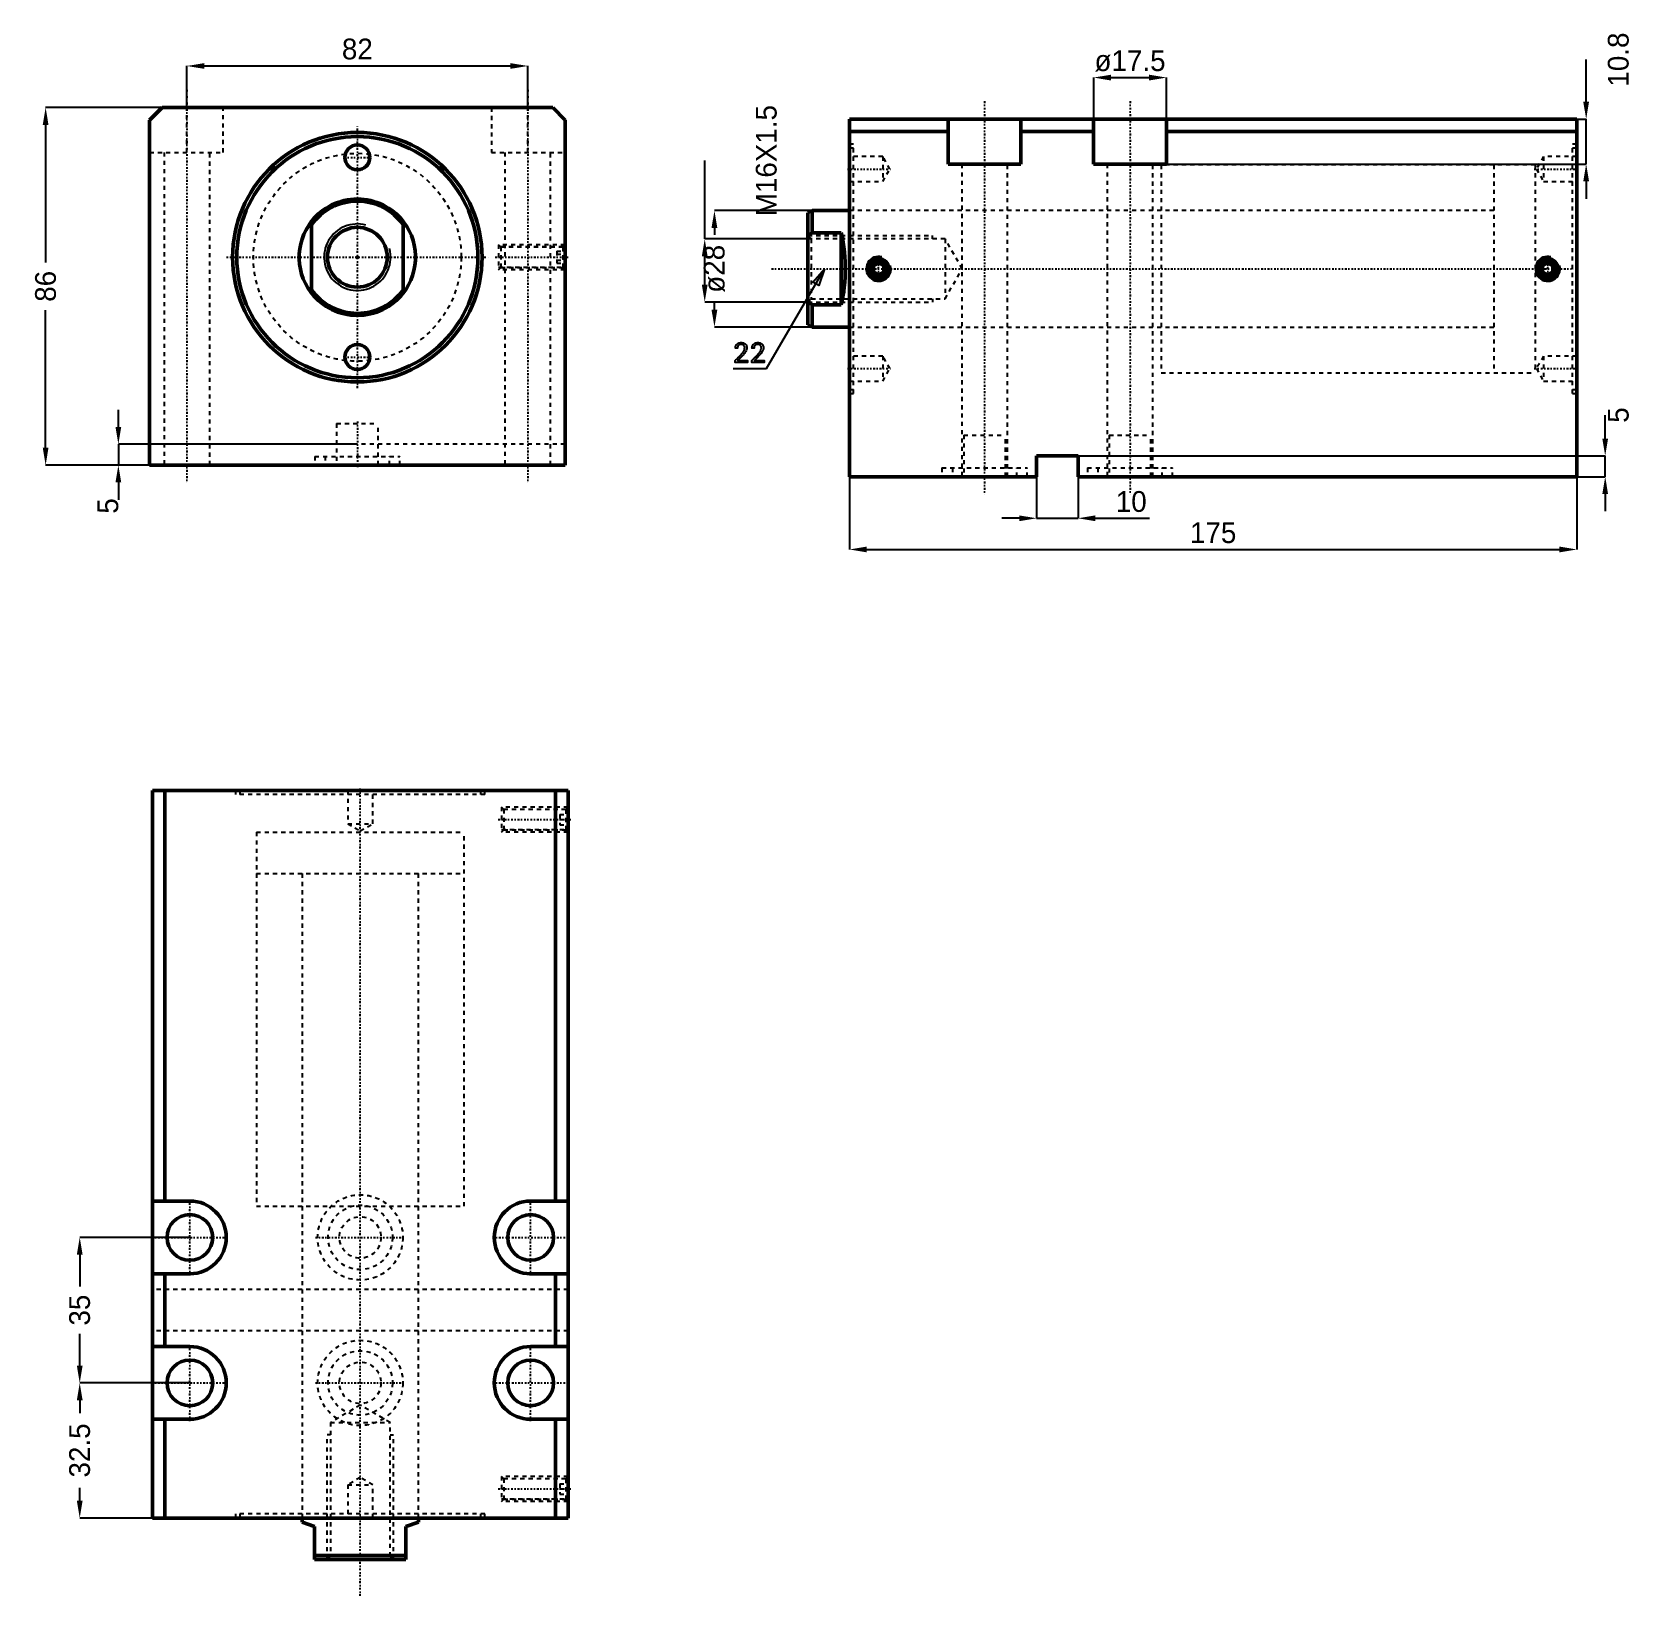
# Model space of a CAD drawing. Header units: millimetres. Extents: x -78 to 307, y -322 to 54.
import ezdxf

# ---------------------------------------------------------------- set-up
doc = ezdxf.new("R2010")
doc.units = ezdxf.units.MM
doc.linetypes.add('Center', pattern=[1.5, 0.45, -0.5, 0.05, -0.5])
doc.linetypes.add('Dashed', pattern=[2, 1, -1])
for name, color, linetype, lineweight in [('2d ConnectionPoints', 7, 'Continuous', 50), ('AM_0', 7, 'Continuous', 50), ('AM_5', 3, 'Continuous', 25), ('AM_7', 7, 'Center', 25), ('AM_9', 6, 'Dashed', 25)]:
    doc.layers.add(name, color=color, linetype=linetype, lineweight=lineweight)
doc.dimstyles.new('ISO-25', dxfattribs={"dimtxt": 2.5, "dimasz": 2.5, "dimexe": 1.25, "dimexo": 0.625, "dimtad": 1, "dimtxsty": 'Standard', "dimcen": 2.5, "dimadec": 0, "dimazin": 0, "dimtfac": 1, "dimtmove": 0, "dimatfit": 3, "dimfxl": 0, "dimarcsym": 0})

# ---------------------------------------------------------------- blocks, each defined once
blk = doc.blocks.new('1_JECX_MF_INLA_50_80_0_rod__0_in_JECX_MF_160_INLA_50_80_0__0')
at = {"layer": 'AM_0'}
for p, q in [((-11, -8.66), (-11, 8.66)), ((11, 8.66), (11, -8.66))]:
    blk.add_line(p, q, dxfattribs=at)
for points in [[(-11, 8.66), (-11.71, 7.67), (-12.34, 6.62), (-12.87, 5.52), (-13.3, 4.38), (-13.63, 3.2), (-13.86, 2), (-13.98, 0.78), (-13.99, -0.44), (-13.9, -1.65), (-13.7, -2.86), (-13.4, -4.04), (-13, -5.2), (-12.5, -6.31), (-11.9, -7.37), (-11.21, -8.38), (-11, -8.66)], [(11, -8.66), (11.71, -7.67), (12.34, -6.62), (12.87, -5.52), (13.3, -4.38), (13.63, -3.2), (13.86, -2), (13.98, -0.78), (13.99, 0.44), (13.9, 1.65), (13.7, 2.86), (13.4, 4.04), (13, 5.2), (12.5, 6.31), (11.9, 7.37), (11.21, 8.38), (11, 8.66)]]:
    blk.add_lwpolyline(points, dxfattribs=at)
blk.add_circle((0, 0), 7.19, dxfattribs=at)
for radius, start, end in [(14, 38.2132, 141.7868), (13.5, 35.4309, 144.5691), (13.5, 215.4309, 324.5691), (14, 218.2132, 321.7868)]:
    blk.add_arc((0, 0), radius, start, end, dxfattribs=at)
at = {"layer": 'AM_5'}
blk.add_arc((0, 0), 8, 75, 15, dxfattribs=at)
blk = doc.blocks.new('2_JECX_MF_EXLA_50_80_0_body__0_in_JECX_MF_160_INLA_50_80_0__0')
at = {"layer": 'AM_0'}
for p, q in [((-47, 36), (-50, 33)), ((47, 36), (-47, 36)), ((50, 33), (47, 36)), ((-50, 33), (-50, -50)), ((50, -50), (50, 33)), ((-50, -50), (50, -50))]:
    blk.add_line(p, q, dxfattribs=at)
for centre, radius in [((0, 0), 30), ((0, 0), 29), ((0, 24), 3), ((0, -24), 3)]:
    blk.add_circle(centre, radius, dxfattribs=at)
at = {"layer": 'AM_5', "linetype": 'Dashed'}
for p, q in [((50, 3), (34, 3)), ((50, -3), (34, -3))]:
    blk.add_line(p, q, dxfattribs=at)
at = {"layer": 'AM_7'}
for p, q in [((-41, 40.3), (-41, -54.3)), ((41, 40.3), (41, -54.3)), ((0, -31.5), (0, 31.5)), ((-3.15, 24), (3.15, 24)), ((-31.5, 0), (31.5, 0)), ((33.2, 0), (50.8, 0)), ((-3.15, -24), (3.15, -24)), ((0, -39.5), (0, -50.5))]:
    blk.add_line(p, q, dxfattribs=at)
at = {"layer": 'AM_9'}
for p, q in [((-41, 25.2), (-41, 36)), ((-32.25, 25.2), (-32.25, 36)), ((32.25, 36), (32.25, 25.2)), ((41, 25.2), (41, 36)), ((-50, 25.2), (-32.25, 25.2)), ((-46.5, 25.2), (-46.5, -50)), ((-35.5, -50), (-35.5, 25.2)), ((32.25, 25.2), (50, 25.2)), ((35.5, 25.2), (35.5, -50)), ((46.5, -50), (46.5, 25.2)), ((34.54, 2.46), (34, 3)), ((34, 3), (34, -3)), ((49.5, 2.4), (34, 2.4)), ((49.46, 2.46), (34.54, 2.46)), ((34.54, 2.46), (34.54, -2.46)), ((48, 1.44), (50, 1.44)), ((48, 1.44), (48, -1.44)), ((48, 0.72), (50, 0.72)), ((50, 3), (49.46, 2.46)), ((49.46, 2.46), (49.46, -2.46)), ((50, 1.9), (49.5, 2.4)), ((49.5, 2.4), (49.5, -2.4)), ((34, -2.4), (49.5, -2.4)), ((34, -3), (34.54, -2.46)), ((34.54, -2.46), (49.46, -2.46)), ((48, -0.72), (50, -0.72)), ((48, -1.44), (50, -1.44)), ((49.46, -2.46), (50, -3)), ((49.5, -2.4), (50, -1.9)), ((-5, -40), (5, -40)), ((-5, -40), (-5, -50)), ((5, -50), (5, -40)), ((50, -45), (-50, -45)), ((-10.25, -47.9), (10.25, -47.9)), ((-10.25, -47.9), (-10.25, -50)), ((-7.75, -47.9), (-7.75, -50)), ((7.75, -50), (7.75, -47.9)), ((10.25, -50), (10.25, -47.9))]:
    blk.add_line(p, q, dxfattribs=at)
blk.add_circle((0, 0), 25, dxfattribs=at)
blk = doc.blocks.new('*D3')
at = {"layer": 'AM_5', "color": 0, "lineweight": -2}
for p, q in [((-41, 36), (-41, 46)), ((-36.83, 46), (36.83, 46)), ((41, 36), (41, 46))]:
    blk.add_line(p, q, dxfattribs=at)
at = {"layer": 'AM_5', "color": 0}
for points in [[(-36.83, 46.69), (-36.83, 45.31), (-41, 46)], [(36.83, 45.31), (36.83, 46.69), (41, 46)]]:
    blk.add_solid(points, dxfattribs=at)
at = {"layer": 'Defpoints', "color": 0}
for p in [(41, 46), (-41, 36), (41, 36)]:
    blk.add_point(p, dxfattribs=at)
at = {"layer": 'AM_5', "color": 0, "insert": (0, 50.05), "char_height": 5, "attachment_point": 5}
blk.add_mtext('82', dxfattribs=at)
blk = doc.blocks.new('*D4')
at = {"layer": 'AM_5', "color": 0, "lineweight": -2}
for p, q in [((-47, 36), (-75, 36)), ((-75, 31.83), (-75, -1.28)), ((-75, -45.83), (-75, -12.72)), ((-50, -50), (-75, -50))]:
    blk.add_line(p, q, dxfattribs=at)
at = {"layer": 'AM_5', "color": 0}
for points in [[(-74.31, 31.83), (-75.69, 31.83), (-75, 36)], [(-75.69, -45.83), (-74.31, -45.83), (-75, -50)]]:
    blk.add_solid(points, dxfattribs=at)
at = {"layer": 'Defpoints', "color": 0}
for p in [(-47, 36), (-75, -50), (-50, -50)]:
    blk.add_point(p, dxfattribs=at)
at = {"layer": 'AM_5', "color": 0, "insert": (-75, -7), "char_height": 5, "attachment_point": 5, "rotation": 90}
blk.add_mtext('86', dxfattribs=at)
blk = doc.blocks.new('*D5')
at = {"layer": 'AM_5', "color": 0, "lineweight": -2}
for p, q in [((-57.5, -40.83), (-57.5, -36.67)), ((0, -45), (-57.5, -45)), ((-57.5, -45), (-57.5, -50)), ((-50, -50), (-57.5, -50)), ((-57.5, -54.17), (-57.5, -58.33))]:
    blk.add_line(p, q, dxfattribs=at)
at = {"layer": 'AM_5', "color": 0}
for points in [[(-58.19, -40.83), (-56.81, -40.83), (-57.5, -45)], [(-56.81, -54.17), (-58.19, -54.17), (-57.5, -50)]]:
    blk.add_solid(points, dxfattribs=at)
at = {"layer": 'Defpoints', "color": 0}
for p in [(0, -45), (-57.5, -50), (-50, -50)]:
    blk.add_point(p, dxfattribs=at)
at = {"layer": 'AM_5', "color": 0, "insert": (-60, -59.83), "char_height": 5, "attachment_point": 5, "rotation": 90}
blk.add_mtext('5', dxfattribs=at)
blk = doc.blocks.new('1_JECX_MF_INLA_50_80_0_rod__0_in_JECX_MF_160_INLA_50_80_0__2')
at = {"layer": 'AM_0'}
for p, q in [((-9, 14), (-10, 13.5)), ((-10, 13.5), (-10, -13.5)), ((0, 14), (-9, 14)), ((-9, 14), (-9, 8.66)), ((-9, 8.66), (-10, 7.83)), ((-2, 8.66), (-9, 8.66)), ((-2, 8.66), (-2, -8.66)), ((-9, -8.66), (-2, -8.66)), ((-9, -8.66), (-9, -14)), ((-10, -13.5), (-9, -14)), ((-9, -14), (0, -14))]:
    blk.add_line(p, q, dxfattribs=at)
for points in [[(-2, -8.66), (-1.77, -7.67), (-1.57, -6.62), (-1.39, -5.52), (-1.25, -4.38), (-1.15, -3.2), (-1.07, -2), (-1.03, -0.78), (-1.03, 0.44), (-1.06, 1.65), (-1.12, 2.86), (-1.22, 4.04), (-1.35, 5.2), (-1.51, 6.31), (-1.71, 7.37), (-1.93, 8.38), (-2, 8.66)], [(-10, -7.83), (-9.96, -7.86), (-9, -8.66)]]:
    blk.add_lwpolyline(points, dxfattribs=at)
at = {"layer": 'AM_5', "linetype": 'Dashed'}
for p, q in [((-10, 8), (20, 8)), ((20, 7.19), (20, 8)), ((20, -7.19), (20, -8)), ((-10, -8), (20, -8))]:
    blk.add_line(p, q, dxfattribs=at)
at = {"layer": 'AM_7'}
blk.add_line((-18.75, 0), (173.75, 0), dxfattribs=at)
at = {"layer": 'AM_9'}
for p, q in [((165, 25), (155, 25)), ((155, 25), (155, -25)), ((165, 25), (165, -25)), ((155, 14), (0, 14)), ((-9.19, 7.19), (-10, 8)), ((23, 7.19), (-9.19, 7.19)), ((-9.19, 7.19), (-9.19, -7.19)), ((27.15, 0), (23, 7.19)), ((23, 7.19), (23, -7.19)), ((23, -7.19), (27.15, 0)), ((-10, -8), (-9.19, -7.19)), ((-9.19, -7.19), (23, -7.19)), ((0, -14), (155, -14)), ((155, -25), (165, -25))]:
    blk.add_line(p, q, dxfattribs=at)
blk = doc.blocks.new('2_JECX_MF_EXLA_50_80_0_body__0_in_JECX_MF_160_INLA_50_80_0__2')
at = {"layer": 'AM_0'}
for p, q in [((0, -50), (0, 36)), ((175, 36), (0, 36)), ((23.75, 25.2), (23.75, 36)), ((41.25, 25.2), (41.25, 36)), ((58.75, 25.2), (58.75, 36)), ((76.25, 25.2), (76.25, 36)), ((175, -50), (175, 36)), ((23.75, 33), (0, 33)), ((58.75, 33), (41.25, 33)), ((175, 33), (76.25, 33)), ((23.75, 25.2), (41.25, 25.2)), ((58.75, 25.2), (76.25, 25.2)), ((7, 1.44), (5.75, 0.72)), ((5.75, 0.72), (5.75, -0.72)), ((8.25, 0.72), (7, 1.44)), ((8.25, -0.72), (8.25, 0.72)), ((168, 1.44), (166.75, 0.72)), ((166.75, 0.72), (166.75, -0.72)), ((169.25, 0.72), (168, 1.44)), ((169.25, -0.72), (169.25, 0.72)), ((5.75, -0.72), (7, -1.44)), ((7, -1.44), (8.25, -0.72)), ((166.75, -0.72), (168, -1.44)), ((168, -1.44), (169.25, -0.72)), ((55, -45), (45, -45)), ((45, -45), (45, -50)), ((55, -50), (55, -45)), ((45, -50), (0, -50)), ((175, -50), (55, -50))]:
    blk.add_line(p, q, dxfattribs=at)
for centre, radius in [((7, 0), 2.46), ((7, 0), 2.4), ((7, 0), 1.9), ((168, 0), 2.46), ((168, 0), 2.4), ((168, 0), 1.9)]:
    blk.add_circle(centre, radius, dxfattribs=at)
at = {"layer": 'AM_5'}
for centre in [(7, 0), (168, 0)]:
    blk.add_arc(centre, 3, 75, 15, dxfattribs=at)
at = {"layer": 'AM_7'}
for p, q in [((32.5, 40.3), (32.5, -54.3)), ((67.5, 40.3), (67.5, -54.3)), ((-0.49, 24), (10.22, 24)), ((164.78, 24), (175.49, 24)), ((7, -3.15), (7, 3.15)), ((168, -3.15), (168, 3.15)), ((175.05, 0), (173.95, 0)), ((-0.49, -24), (10.22, -24)), ((164.78, -24), (175.49, -24))]:
    blk.add_line(p, q, dxfattribs=at)
at = {"layer": 'AM_9'}
for p, q in [((1, 30), (0, 30)), ((1, 29), (0, 29)), ((8, 27), (0, 27)), ((1, -30), (1, 30)), ((9.73, 24), (8, 27)), ((8, 27), (8, 21)), ((167, 27), (165.27, 24)), ((175, 27), (167, 27)), ((167, 27), (167, 21)), ((174, -30), (174, 30)), ((175, 30), (174, 30)), ((175, 29), (174, 29)), ((8, 21), (9.73, 24)), ((27, 25.2), (27, -50)), ((38, -50), (38, 25.2)), ((62, 25.2), (62, -50)), ((73, -50), (73, 25.2)), ((165, 25), (75, 25)), ((75, 25), (75, -25)), ((165, 25), (165, -25)), ((165.27, 24), (167, 21)), ((0, 21), (8, 21)), ((167, 21), (175, 21)), ((75, 14), (0, 14)), ((0, -14), (75, -14)), ((8, -21), (0, -21)), ((9.73, -24), (8, -21)), ((8, -21), (8, -27)), ((167, -21), (165.27, -24)), ((175, -21), (167, -21)), ((167, -21), (167, -27)), ((8, -27), (9.73, -24)), ((75, -25), (165, -25)), ((165.27, -24), (167, -27)), ((0, -27), (8, -27)), ((0, -29), (1, -29)), ((0, -30), (1, -30)), ((167, -27), (175, -27)), ((174, -29), (175, -29)), ((174, -30), (175, -30)), ((27.5, -40), (37.5, -40)), ((27.5, -40), (27.5, -50)), ((37.5, -50), (37.5, -40)), ((62.5, -40), (72.5, -40)), ((62.5, -40), (62.5, -50)), ((72.5, -50), (72.5, -40)), ((22.25, -47.9), (42.75, -47.9)), ((22.25, -47.9), (22.25, -50)), ((24.75, -47.9), (24.75, -50)), ((40.25, -50), (40.25, -47.9)), ((42.75, -50), (42.75, -47.9)), ((57.25, -47.9), (77.75, -47.9)), ((57.25, -47.9), (57.25, -50)), ((59.75, -47.9), (59.75, -50)), ((75.25, -50), (75.25, -47.9)), ((77.75, -50), (77.75, -47.9))]:
    blk.add_line(p, q, dxfattribs=at)
blk = doc.blocks.new('*D16')
at = {"layer": 'AM_5', "color": 0, "lineweight": -2}
for p, q in [((177.17, 33.21), (177.17, 43.21)), ((181.33, 43.21), (190.5, 43.21)), ((194.67, 33.21), (194.67, 43.21))]:
    blk.add_line(p, q, dxfattribs=at)
at = {"layer": 'AM_5', "color": 0}
for points in [[(181.33, 43.9), (181.33, 42.51), (177.17, 43.21)], [(190.5, 43.9), (190.5, 42.51), (194.67, 43.21)]]:
    blk.add_solid(points, dxfattribs=at)
at = {"layer": 'Defpoints', "color": 0}
for p in [(194.67, 43.21), (177.17, 33.21), (194.67, 33.21)]:
    blk.add_point(p, dxfattribs=at)
at = {"layer": 'AM_5', "color": 0, "insert": (185.92, 47.21), "char_height": 5, "attachment_point": 5}
blk.add_mtext('ø17.5', dxfattribs=at)
blk = doc.blocks.new('*D17')
at = {"layer": 'AM_5', "color": 0, "lineweight": -2}
for p, q in [((295.67, 37.38), (295.67, 47.54)), ((194.67, 33.21), (295.67, 33.21)), ((295.67, 22.41), (295.67, 33.21)), ((194.67, 22.41), (295.67, 22.41)), ((295.67, 18.24), (295.67, 14.08))]:
    blk.add_line(p, q, dxfattribs=at)
at = {"layer": 'AM_5', "color": 0}
for points in [[(294.97, 37.38), (296.36, 37.38), (295.67, 33.21)], [(294.97, 18.24), (296.36, 18.24), (295.67, 22.41)]]:
    blk.add_solid(points, dxfattribs=at)
at = {"layer": 'Defpoints', "color": 0}
for p in [(194.67, 33.21), (295.67, 33.21), (194.67, 22.41)]:
    blk.add_point(p, dxfattribs=at)
at = {"layer": 'AM_5', "color": 0, "insert": (303.42, 47.54), "char_height": 5, "attachment_point": 5, "rotation": 90}
blk.add_mtext('10.8', dxfattribs=at)
blk = doc.blocks.new('*D18')
at = {"layer": 'AM_5', "color": 0, "lineweight": -2}
for p, q in [((118.42, -52.79), (118.42, -70.29)), ((293.42, -52.79), (293.42, -70.29)), ((122.58, -70.29), (289.25, -70.29))]:
    blk.add_line(p, q, dxfattribs=at)
at = {"layer": 'AM_5', "color": 0}
for points in [[(122.58, -69.6), (122.58, -70.99), (118.42, -70.29)], [(289.25, -69.6), (289.25, -70.99), (293.42, -70.29)]]:
    blk.add_solid(points, dxfattribs=at)
at = {"layer": 'Defpoints', "color": 0}
for p in [(118.42, -52.79), (293.42, -52.79), (293.42, -70.29)]:
    blk.add_point(p, dxfattribs=at)
at = {"layer": 'AM_5', "color": 0, "insert": (205.92, -66.29), "char_height": 5, "attachment_point": 5}
blk.add_mtext('175', dxfattribs=at)
blk = doc.blocks.new('*D19')
at = {"layer": 'AM_5', "color": 0, "lineweight": -2}
for p, q in [((109.42, 11.21), (85.92, 11.21)), ((85.92, 7.04), (85.92, 5.38)), ((85.92, -12.62), (85.92, -10.96)), ((109.42, -16.79), (85.92, -16.79))]:
    blk.add_line(p, q, dxfattribs=at)
at = {"layer": 'AM_5', "color": 0}
for points in [[(85.22, 7.04), (86.61, 7.04), (85.92, 11.21)], [(85.22, -12.62), (86.61, -12.62), (85.92, -16.79)]]:
    blk.add_solid(points, dxfattribs=at)
at = {"layer": 'Defpoints', "color": 0}
for p in [(85.92, 11.21), (109.42, 11.21), (109.42, -16.79)]:
    blk.add_point(p, dxfattribs=at)
at = {"layer": 'AM_5', "color": 0, "insert": (85.92, -2.79), "char_height": 5, "attachment_point": 5, "rotation": 90}
blk.add_mtext('ø28', dxfattribs=at)
blk = doc.blocks.new('*D20')
at = {"layer": 'AM_5', "color": 0, "lineweight": -2}
for p, q in [((163.42, -47.79), (163.42, -62.79)), ((173.42, -52.79), (173.42, -62.79)), ((159.25, -62.79), (155.08, -62.79)), ((163.42, -62.79), (173.42, -62.79)), ((177.58, -62.79), (190.63, -62.79))]:
    blk.add_line(p, q, dxfattribs=at)
at = {"layer": 'AM_5', "color": 0}
for points in [[(159.25, -62.1), (159.25, -63.49), (163.42, -62.79)], [(177.58, -62.1), (177.58, -63.49), (173.42, -62.79)]]:
    blk.add_solid(points, dxfattribs=at)
at = {"layer": 'Defpoints', "color": 0}
for p in [(163.42, -47.79), (173.42, -52.79), (173.42, -62.79)]:
    blk.add_point(p, dxfattribs=at)
at = {"layer": 'AM_5', "color": 0, "insert": (186.21, -58.79), "char_height": 5, "attachment_point": 5}
blk.add_mtext('10', dxfattribs=at)
blk = doc.blocks.new('*D21')
at = {"layer": 'AM_5', "color": 0, "lineweight": -2}
for p, q in [((300.25, -43.62), (300.25, -37.96)), ((163.42, -47.79), (300.25, -47.79)), ((300.25, -52.79), (300.25, -47.79)), ((173.42, -52.79), (300.25, -52.79)), ((300.25, -56.96), (300.25, -61.12))]:
    blk.add_line(p, q, dxfattribs=at)
at = {"layer": 'AM_5', "color": 0}
for points in [[(299.55, -43.62), (300.94, -43.62), (300.25, -47.79)], [(299.55, -56.96), (300.94, -56.96), (300.25, -52.79)]]:
    blk.add_solid(points, dxfattribs=at)
at = {"layer": 'Defpoints', "color": 0}
for p in [(163.42, -47.79), (173.42, -52.79), (300.25, -52.79)]:
    blk.add_point(p, dxfattribs=at)
at = {"layer": 'AM_5', "color": 0, "insert": (303.42, -37.96), "char_height": 5, "attachment_point": 5, "rotation": 90}
blk.add_mtext('5', dxfattribs=at)
blk = doc.blocks.new('*D22')
at = {"layer": 'AM_5', "color": 0, "lineweight": -2}
for p, q in [((83.58, 4.4), (83.58, 23.23)), ((109.23, 4.4), (83.58, 4.4)), ((83.58, -6.62), (83.58, 0.23)), ((108.42, -10.79), (83.58, -10.79))]:
    blk.add_line(p, q, dxfattribs=at)
at = {"layer": 'AM_5', "color": 0}
for points in [[(82.89, 0.23), (84.28, 0.23), (83.58, 4.4)], [(82.89, -6.62), (84.28, -6.62), (83.58, -10.79)]]:
    blk.add_solid(points, dxfattribs=at)
at = {"layer": 'Defpoints', "color": 0}
for p in [(109.23, 4.4), (83.58, -10.79), (108.42, -10.79)]:
    blk.add_point(p, dxfattribs=at)
at = {"layer": 'AM_5', "color": 0, "insert": (98.42, 23.23), "char_height": 5, "attachment_point": 5, "rotation": 90}
blk.add_mtext('M16X1.5', dxfattribs=at)
blk = doc.blocks.new('1_JECX_MF_INLA_50_80_0_rod__0_in_JECX_MF_160_INLA_50_80_0__4')
at = {"layer": 'AM_0'}
for p, q in [((-14, 0), (-14, -1.03)), ((14, -1.03), (14, 0)), ((-11, -2), (-14, -1.03)), ((-11, -10), (-11, -2)), ((14, -1.03), (11, -2)), ((11, -2), (11, -10)), ((-11, -9), (11, -9)), ((-11, -10), (11, -10))]:
    blk.add_line(p, q, dxfattribs=at)
at = {"layer": 'AM_5', "linetype": 'Dashed'}
for p, q in [((-8, -10), (-8, 20)), ((-7.19, 20), (-8, 20)), ((7.19, 20), (8, 20)), ((8, -10), (8, 20))]:
    blk.add_line(p, q, dxfattribs=at)
at = {"layer": 'AM_9'}
for p, q in [((-25, 165), (25, 165)), ((-25, 165), (-25, 155)), ((25, 155), (25, 165)), ((-25, 155), (25, 155)), ((-14, 155), (-14, 0)), ((14, 0), (14, 155)), ((0, 27.15), (-7.19, 23)), ((7.19, 23), (0, 27.15)), ((-7.19, 23), (7.19, 23)), ((-7.19, 23), (-7.19, -9.19)), ((7.19, -9.19), (7.19, 23)), ((-7.19, -9.19), (-8, -10)), ((-7.19, -9.19), (7.19, -9.19)), ((8, -10), (7.19, -9.19))]:
    blk.add_line(p, q, dxfattribs=at)
blk = doc.blocks.new('2_JECX_MF_EXLA_50_80_0_body__0_in_JECX_MF_160_INLA_50_80_0__4')
at = {"layer": 'AM_0'}
for p, q in [((50, 175), (-50, 175)), ((-50, 175), (-50, 0)), ((-47, 175), (-47, 76.25)), ((47, 175), (47, 76.25)), ((50, 175), (50, 0)), ((-41, 76.25), (-50, 76.25)), ((50, 76.25), (41, 76.25)), ((-50, 58.75), (-41, 58.75)), ((-47, 58.75), (-47, 41.25)), ((41, 58.75), (50, 58.75)), ((47, 58.75), (47, 41.25)), ((-41, 41.25), (-50, 41.25)), ((50, 41.25), (41, 41.25)), ((-50, 23.75), (-41, 23.75)), ((-47, 23.75), (-47, 0)), ((41, 23.75), (50, 23.75)), ((47, 23.75), (47, 0)), ((50, 0), (-50, 0))]:
    blk.add_line(p, q, dxfattribs=at)
for centre in [(-41, 67.5), (41, 67.5), (-41, 32.5), (41, 32.5)]:
    blk.add_circle(centre, 5.5, dxfattribs=at)
for centre, start, end in [((-41, 67.5), 270, 90), ((41, 67.5), 90, 270), ((-41, 32.5), 270, 90), ((41, 32.5), 90, 270)]:
    blk.add_arc(centre, 8.75, start, end, dxfattribs=at)
at = {"layer": 'AM_5', "linetype": 'Dashed'}
for p, q in [((50, 171), (34, 171)), ((50, 165), (34, 165)), ((50, 10), (34, 10)), ((50, 4), (34, 4))]:
    blk.add_line(p, q, dxfattribs=at)
at = {"layer": 'AM_7'}
for p, q in [((0, -18.75), (0, 175.4866)), ((33.2, 168), (50.8, 168)), ((-41, 58.3125), (-41, 76.6875)), ((41, 58.3125), (41, 76.6875)), ((-50.1875, 67.5), (-31.8125, 67.5)), ((-10.7625, 67.5), (10.7625, 67.5)), ((31.8125, 67.5), (50.1875, 67.5)), ((-41, 23.3125), (-41, 41.6875)), ((41, 23.3125), (41, 41.6875)), ((-50.1875, 32.5), (-31.8125, 32.5)), ((-10.7625, 32.5), (10.7625, 32.5)), ((31.8125, 32.5), (50.1875, 32.5)), ((33.2, 7), (50.8, 7))]:
    blk.add_line(p, q, dxfattribs=at)
at = {"layer": 'AM_9'}
for p, q in [((-30, 175), (-30, 174)), ((30, 174), (-30, 174)), ((-29, 175), (-29, 174)), ((-3, 175), (-3, 167)), ((3, 167), (3, 175)), ((29, 174), (29, 175)), ((30, 174), (30, 175)), ((34, 171), (34, 165)), ((34.5415, 170.4585), (34, 171)), ((49.5, 170.4), (34, 170.4)), ((49.4585, 170.4585), (34.5415, 170.4585)), ((34.5415, 170.4585), (34.5415, 165.5415)), ((50, 171), (49.4585, 170.4585)), ((49.4585, 170.4585), (49.4585, 165.5415)), ((49.5, 170.4), (49.5, 165.6)), ((50, 169.9), (49.5, 170.4)), ((-3, 167), (0, 165.2679)), ((-3, 167), (3, 167)), ((0, 165.2679), (3, 167)), ((34, 165.6), (49.5, 165.6)), ((34, 165), (34.5415, 165.5415)), ((34.5415, 165.5415), (49.4585, 165.5415)), ((48, 169.25), (50, 169.25)), ((48, 169.25), (48, 166.75)), ((48, 168), (50, 168)), ((48, 166.75), (50, 166.75)), ((49.4585, 165.5415), (50, 165)), ((49.5, 165.6), (50, 166.1)), ((-25, 165), (25, 165)), ((-25, 165), (-25, 75)), ((25, 75), (25, 165)), ((-25, 75), (25, 75)), ((-14, 75), (-14, 0)), ((14, 0), (14, 75)), ((50, 55), (-50, 55)), ((50, 45), (-50, 45)), ((0, 9.7321), (-3, 8)), ((-3, 8), (3, 8)), ((-3, 8), (-3, 0)), ((3, 8), (0, 9.7321)), ((3, 0), (3, 8)), ((34, 10), (34, 4)), ((34.5415, 9.4585), (34, 10)), ((49.5, 9.4), (34, 9.4)), ((49.4585, 9.4585), (34.5415, 9.4585)), ((34.5415, 9.4585), (34.5415, 4.5415)), ((48, 8.25), (50, 8.25)), ((48, 8.25), (48, 5.75)), ((50, 10), (49.4585, 9.4585)), ((49.4585, 9.4585), (49.4585, 4.5415)), ((50, 8.9), (49.5, 9.4)), ((49.5, 9.4), (49.5, 4.6)), ((34, 4.6), (49.5, 4.6)), ((34, 4), (34.5415, 4.5415)), ((34.5415, 4.5415), (49.4585, 4.5415)), ((48, 7), (50, 7)), ((48, 5.75), (50, 5.75)), ((49.4585, 4.5415), (50, 4)), ((49.5, 4.6), (50, 5.1)), ((30, 1), (-30, 1)), ((-30, 1), (-30, 0)), ((-29, 1), (-29, 0)), ((29, 0), (29, 1)), ((30, 0), (30, 1))]:
    blk.add_line(p, q, dxfattribs=at)
for centre, radius in [((0, 67.5), 10.25), ((0, 67.5), 7.75), ((0, 67.5), 5), ((0, 32.5), 10.25), ((0, 32.5), 7.75), ((0, 32.5), 5)]:
    blk.add_circle(centre, radius, dxfattribs=at)
blk = doc.blocks.new('*D28')
at = {"layer": 'AM_5', "color": 0, "lineweight": -2}
for p, q in [((-40.3, -235.76), (-66.8, -235.76)), ((-66.8, -239.93), (-66.8, -247.59)), ((-66.8, -266.59), (-66.8, -258.93)), ((-40.3, -270.76), (-66.8, -270.76))]:
    blk.add_line(p, q, dxfattribs=at)
at = {"layer": 'AM_5', "color": 0}
for points in [[(-67.49, -239.93), (-66.1, -239.93), (-66.8, -235.76)], [(-67.49, -266.59), (-66.1, -266.59), (-66.8, -270.76)]]:
    blk.add_solid(points, dxfattribs=at)
at = {"layer": 'Defpoints', "color": 0}
for p in [(-66.8, -235.76), (-40.3, -235.76), (-40.3, -270.76)]:
    blk.add_point(p, dxfattribs=at)
at = {"layer": 'AM_5', "color": 0, "insert": (-66.8, -253.26), "char_height": 5, "attachment_point": 5, "rotation": 90}
blk.add_mtext('35', dxfattribs=at)
blk = doc.blocks.new('*D29')
at = {"layer": 'AM_5', "color": 0, "lineweight": -2}
for p, q in [((-40.3, -270.76), (-66.8, -270.76)), ((-66.8, -274.93), (-66.8, -278.01)), ((-66.8, -299.09), (-66.8, -296.01)), ((-49.3, -303.26), (-66.8, -303.26))]:
    blk.add_line(p, q, dxfattribs=at)
at = {"layer": 'AM_5', "color": 0}
for points in [[(-67.49, -274.93), (-66.1, -274.93), (-66.8, -270.76)], [(-67.49, -299.09), (-66.1, -299.09), (-66.8, -303.26)]]:
    blk.add_solid(points, dxfattribs=at)
at = {"layer": 'Defpoints', "color": 0}
for p in [(-40.3, -270.76), (-66.8, -303.26), (-49.3, -303.26)]:
    blk.add_point(p, dxfattribs=at)
at = {"layer": 'AM_5', "color": 0, "insert": (-66.8, -287.01), "char_height": 5, "attachment_point": 5, "rotation": 90}
blk.add_mtext('32.5', dxfattribs=at)

msp = doc.modelspace()

# ---------------------------------------------------------------- linework, layer by layer
at = {"layer": '2d ConnectionPoints'}
for p in [(0, 0), (118.415, -2.791), (0.702, -303.262)]:
    msp.add_point(p, dxfattribs=at)
at = {"layer": 'AM_5'}
for p, q in [((98.415, -26.791), (112.415, -2.791)), ((90.415, -26.791), (98.415, -26.791))]:
    msp.add_line(p, q, dxfattribs=at)
for points in [[(112.415, -2.791), (111.035, -6.81), (109.596, -5.97), (112.415, -2.791)], [(91.062, -24.68), (91.062, -24.68), (91.276, -24.484), (91.581, -24.198), (91.581, -24.198), (91.867, -23.921), (92.047, -23.742), (92.047, -23.742), (92.219, -23.561), (92.466, -23.277), (92.466, -23.277), (92.699, -22.977), (92.846, -22.769), (92.846, -22.769), (92.976, -22.561), (93.117, -22.265), (93.117, -22.265), (93.192, -21.988), (93.207, -21.813), (93.207, -21.813), (93.202, -21.715), (93.179, -21.577), (93.179, -21.577), (93.136, -21.448), (93.096, -21.368), (93.096, -21.368), (93.049, -21.293), (92.965, -21.195), (92.965, -21.195), (92.866, -21.112), (92.792, -21.066), (92.792, -21.066), (92.713, -21.027), (92.587, -20.985), (92.587, -20.985), (92.453, -20.963), (92.359, -20.958), (92.359, -20.958), (92.254, -20.963), (92.107, -20.986), (92.107, -20.986), (91.97, -21.029), (91.884, -21.069), (91.884, -21.069), (91.804, -21.117), (91.699, -21.204), (91.699, -21.204), (91.609, -21.309), (91.559, -21.389), (91.559, -21.389), (91.517, -21.476), (91.471, -21.618), (91.471, -21.618), (91.447, -21.773), (91.442, -21.885), (90.955, -21.885), (90.955, -21.885), (90.962, -21.718), (91.002, -21.486), (91.002, -21.486), (91.075, -21.275), (91.143, -21.147), (91.143, -21.147), (91.224, -21.029), (91.364, -20.875), (91.364, -20.875), (91.529, -20.749), (91.652, -20.679), (91.652, -20.679), (91.782, -20.622), (91.988, -20.559), (91.988, -20.559), (92.207, -20.526), (92.359, -20.52), (92.359, -20.52), (92.501, -20.526), (92.707, -20.557), (92.707, -20.557), (92.905, -20.615), (93.031, -20.669), (93.031, -20.669), (93.151, -20.735), (93.312, -20.854), (93.312, -20.854), (93.45, -20.998), (93.53, -21.108), (93.53, -21.108), (93.597, -21.228), (93.67, -21.423), (93.67, -21.423), (93.71, -21.637), (93.717, -21.79), (93.717, -21.79), (93.706, -21.964), (93.648, -22.23), (93.648, -22.23), (93.54, -22.504), (93.441, -22.691), (93.441, -22.691), (93.327, -22.876), (93.141, -23.145), (93.141, -23.145), (92.94, -23.402), (92.796, -23.566), (92.796, -23.566), (92.641, -23.734), (92.381, -24.005), (92.381, -24.005), (92.088, -24.3), (91.874, -24.511), (91.53, -24.849), (93.857, -24.852), (93.857, -25.291), (90.89, -25.291), (90.89, -24.836), (91.062, -24.68)], [(95.062, -24.68), (95.062, -24.68), (95.276, -24.484), (95.581, -24.198), (95.581, -24.198), (95.867, -23.921), (96.047, -23.742), (96.047, -23.742), (96.219, -23.561), (96.466, -23.277), (96.466, -23.277), (96.699, -22.977), (96.846, -22.769), (96.846, -22.769), (96.976, -22.561), (97.117, -22.265), (97.117, -22.265), (97.192, -21.988), (97.207, -21.813), (97.207, -21.813), (97.202, -21.715), (97.179, -21.577), (97.179, -21.577), (97.136, -21.448), (97.096, -21.368), (97.096, -21.368), (97.049, -21.293), (96.965, -21.195), (96.965, -21.195), (96.866, -21.112), (96.792, -21.066), (96.792, -21.066), (96.713, -21.027), (96.587, -20.985), (96.587, -20.985), (96.453, -20.963), (96.359, -20.958), (96.359, -20.958), (96.254, -20.963), (96.107, -20.986), (96.107, -20.986), (95.97, -21.029), (95.884, -21.069), (95.884, -21.069), (95.804, -21.117), (95.699, -21.204), (95.699, -21.204), (95.609, -21.309), (95.559, -21.389), (95.559, -21.389), (95.517, -21.476), (95.471, -21.618), (95.471, -21.618), (95.447, -21.773), (95.442, -21.885), (94.955, -21.885), (94.955, -21.885), (94.962, -21.718), (95.002, -21.486), (95.002, -21.486), (95.075, -21.275), (95.143, -21.147), (95.143, -21.147), (95.224, -21.029), (95.364, -20.875), (95.364, -20.875), (95.529, -20.749), (95.652, -20.679), (95.652, -20.679), (95.782, -20.622), (95.988, -20.559), (95.988, -20.559), (96.207, -20.526), (96.359, -20.52), (96.359, -20.52), (96.501, -20.526), (96.707, -20.557), (96.707, -20.557), (96.905, -20.615), (97.031, -20.669), (97.031, -20.669), (97.151, -20.735), (97.312, -20.854), (97.312, -20.854), (97.45, -20.998), (97.53, -21.108), (97.53, -21.108), (97.597, -21.228), (97.67, -21.423), (97.67, -21.423), (97.71, -21.637), (97.717, -21.79), (97.717, -21.79), (97.706, -21.964), (97.648, -22.23), (97.648, -22.23), (97.54, -22.504), (97.441, -22.691), (97.441, -22.691), (97.327, -22.876), (97.141, -23.145), (97.141, -23.145), (96.94, -23.402), (96.796, -23.566), (96.796, -23.566), (96.641, -23.734), (96.381, -24.005), (96.381, -24.005), (96.088, -24.3), (95.874, -24.511), (95.53, -24.849), (97.857, -24.852), (97.857, -25.291), (94.89, -25.291), (94.89, -24.836), (95.062, -24.68)]]:
    msp.add_lwpolyline(points, dxfattribs=at)

# ---------------------------------------------------------------- block references
for name, p in [('2_JECX_MF_EXLA_50_80_0_body__0_in_JECX_MF_160_INLA_50_80_0__0', (0, 0)), ('2_JECX_MF_EXLA_50_80_0_body__0_in_JECX_MF_160_INLA_50_80_0__2', (118.415, -2.791)), ('1_JECX_MF_INLA_50_80_0_rod__0_in_JECX_MF_160_INLA_50_80_0__2', (118.415, -2.791)), ('1_JECX_MF_INLA_50_80_0_rod__0_in_JECX_MF_160_INLA_50_80_0__0', (0, 0)), ('2_JECX_MF_EXLA_50_80_0_body__0_in_JECX_MF_160_INLA_50_80_0__4', (0.702, -303.262)), ('1_JECX_MF_INLA_50_80_0_rod__0_in_JECX_MF_160_INLA_50_80_0__4', (0.702, -303.262))]:
    msp.add_blockref(name, p)

# ---------------------------------------------------------------- dimensions: what is measured, and where the dimension line sits
for base, p1, p2, text, picture, middle in [((295.665, 33.209), (194.665, 22.409), (194.665, 33.209), '10.8', '*D17', (303.415, 47.543)), ((-75, -50), (-47, 36), (-50, -50), '86', '*D4', (-75, -7)), ((83.582, -10.791), (109.227, 4.397), (108.415, -10.791), 'M16X1.5', '*D22', (98.415, 23.231)), ((85.915, 11.209), (109.415, -16.791), (109.415, 11.209), 'ø28', '*D19', (85.915, -2.791)), ((-57.5, -50), (0, -45), (-50, -50), '5', '*D5', (-60, -59.833)), ((300.248, -52.791), (163.415, -47.791), (173.415, -52.791), '5', '*D21', (303.415, -37.957)), ((-66.798, -235.762), (-40.298, -270.762), (-40.298, -235.762), '35', '*D28', (-66.798, -253.262)), ((-66.798, -303.262), (-40.298, -270.762), (-49.298, -303.262), '32.5', '*D29', (-66.798, -287.012))]:
    dim = msp.add_linear_dim(base=base, p1=p1, p2=p2, angle=90, text=text, dimstyle='ISO-25', override={"dimtxt": 5, "dimasz": 4.166667, "dimexe": 0, "dimexo": 0, "dimgap": 1.5}, dxfattribs=at)
    dim.commit()
    dim.dimension.update_dxf_attribs({"geometry": picture, "text_midpoint": middle, "dimtype": 160, "text_rotation": 90})
for base, p1, p2, text, picture, middle in [((41, 46), (-41, 36), (41, 36), '82', '*D3', (0, 46)), ((194.665, 43.209), (177.165, 33.209), (194.665, 33.209), 'ø17.5', '*D16', (185.915, 43.209)), ((173.415, -62.791), (163.415, -47.791), (173.415, -52.791), '10', '*D20', (186.214, -62.791)), ((293.415, -70.291), (118.415, -52.791), (293.415, -52.791), '175', '*D18', (205.915, -70.291))]:
    dim = msp.add_linear_dim(base=base, p1=p1, p2=p2, text=text, dimstyle='ISO-25', override={"dimtxt": 5, "dimasz": 4.166667, "dimexe": 0, "dimexo": 0, "dimgap": 1.5}, dxfattribs=at)
    dim.commit()
    dim.dimension.update_dxf_attribs({"geometry": picture, "text_midpoint": middle, "dimtype": 160})

doc.saveas('drawing.dxf')
